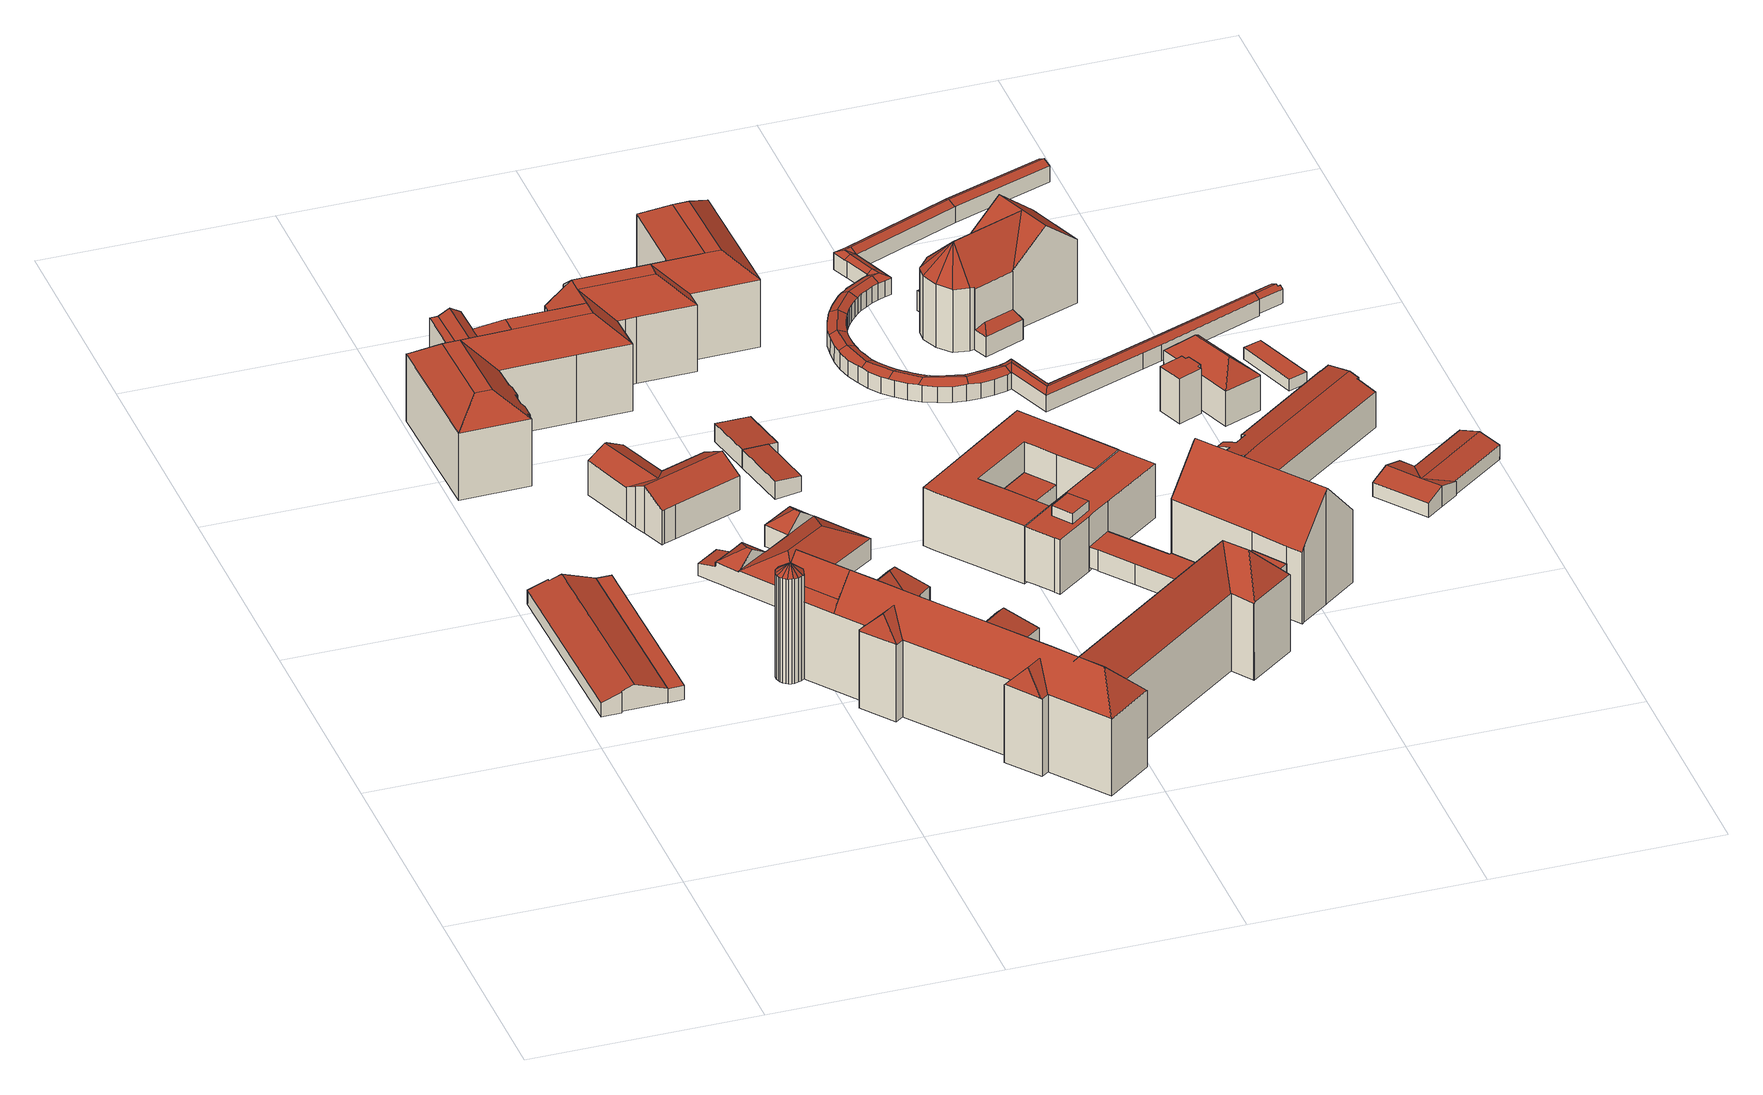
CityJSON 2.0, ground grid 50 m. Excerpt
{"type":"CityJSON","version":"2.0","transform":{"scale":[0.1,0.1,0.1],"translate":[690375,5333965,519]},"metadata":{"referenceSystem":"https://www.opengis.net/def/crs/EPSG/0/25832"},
"CityObjects":{
"building1":{"type":"Building","attributes":{"Gemeindeschluessel":"09162000","HoeheDach":"526.994","HoeheGrund":"521.190","Methode":"2000","NiedrigsteTraufeDesGebaeudes":"524.496","Geometrietyp2DReferenz":"3000","function":"31001_3051","roofType":"3100","measuredHeight":5.8,"storeysAboveGround":1},"geometry":[{"type":"MultiSurface","lod":"2","boundaries":[[[0,1,2,3,4,5,6,7]],[[8,9,3,2,10]],[[10,2,1,11]],[[12,6,5,13]],[[14,7,6,12]],[[15,16,9,8]],[[13,5,4,16,15]],[[11,1,0,17]],[[17,0,7,14]],[[13,15,8,10,11,17,14,12]],[[3,9,16,4]]],"semantics":{"surfaces":[{"type":"RoofSurface"},{"type":"WallSurface"},{"type":"GroundSurface"}],"values":[0,1,1,1,1,1,1,1,1,2,0]}}]},
"building2":{"type":"Building","attributes":{"Gemeindeschluessel":"09162000","HoeheDach":"524.350","HoeheGrund":"521.110","Methode":"2000","NiedrigsteTraufeDesGebaeudes":"524.350","Geometrietyp2DReferenz":"3000","function":"51009_1610","roofType":"1000","measuredHeight":3.24},"geometry":[{"type":"MultiSurface","lod":"2","boundaries":[[[18,19,20,21]],[[22,18,21,23]],[[22,24,19,18]],[[21,20,25,23]],[[23,25,24,22]],[[25,20,19,24]]],"semantics":{"surfaces":[{"type":"WallSurface"},{"type":"GroundSurface"},{"type":"RoofSurface"}],"values":[0,1,0,0,0,2]}}]},
"building3":{"type":"Building","attributes":{"Gemeindeschluessel":"09162000","HoeheDach":"531.230","HoeheGrund":"520.092","Methode":"2000","NiedrigsteTraufeDesGebaeudes":"528.126","Geometrietyp2DReferenz":"3000","function":"31001_3051","roofType":"3100","measuredHeight":11.14,"storeysAboveGround":2},"geometry":[{"type":"MultiSurface","lod":"2","boundaries":[[[26,27,28,29]],[[30,31,32,33]],[[34,35,33,32]],[[36,34,32,31,37]],[[38,39,40,41]],[[42,43,44,45]],[[43,42,46,47]],[[34,36,48,28,27,49,40,39]],[[36,37,50,48]],[[34,39,38,35]],[[45,44,51,52]],[[50,53,29,28,48]],[[54,49,27,26]],[[42,45,52,54,26,29,53,30,33,35,38,41,46]],[[49,54,52,51]],[[49,51,44,43,47,40]],[[30,53,50,37,31]],[[46,41,40,47]]],"semantics":{"surfaces":[{"type":"WallSurface"},{"type":"RoofSurface"},{"type":"GroundSurface"}],"values":[0,0,0,1,0,0,0,1,1,0,0,0,0,2,0,1,0,0]}}]},
"building4":{"type":"Building","attributes":{"Gemeindeschluessel":"09162000","HoeheDach":"528.820","HoeheGrund":"519.940","Methode":"2000","NiedrigsteTraufeDesGebaeudes":"522.707","Geometrietyp2DReferenz":"3000","function":"31001_3051","roofType":"3200","measuredHeight":8.88,"storeysAboveGround":1},"geometry":[{"type":"MultiSurface","lod":"2","boundaries":[[[55,56,57,58,59,60]],[[61,62,63,64,65,66]],[[67,68,69]],[[64,63,70,71,72,73]],[[74,75,76,77]],[[77,76,78,79]],[[69,68,80,81,82,71,70]],[[83,84,85,86]],[[75,87,88]],[[56,65,64,73,89,57]],[[90,91,92,93,94,95]],[[55,66,65,56]],[[96,67,69,70,63,62]],[[88,87,84,83,97,93,92]],[[86,98,99,100,101,102,103,104,89,73,72,71,82,81,105,106,107,95,94,93,97,83]],[[108,109,96,62,61]],[[84,87,110]],[[84,110,111,85]],[[108,112,109]],[[81,80,113,105]],[[114,111,110,87,75,74,77,113,80,68,67,115,109,112]],[[101,100,99,98,86,85,114,112,108,61,66,55,60,102]],[[60,59,58,57,89,104,103,102]],[[76,75,88,92,91,78]],[[107,106,105,113,77,79,90,95]],[[79,78,91,90]],[[85,111,114]],[[115,67,96,109]]],"semantics":{"surfaces":[{"type":"RoofSurface"},{"type":"WallSurface"},{"type":"GroundSurface"}],"values":[0,0,1,1,1,0,1,1,1,1,1,1,0,1,2,0,0,0,1,1,0,1,1,0,1,0,0,1]}}]},
"building5":{"type":"Building","attributes":{"Gemeindeschluessel":"09162000","HoeheDach":"533.580","HoeheGrund":"521.120","Methode":"2000","NiedrigsteTraufeDesGebaeudes":"533.580","Geometrietyp2DReferenz":"3000","function":"31001_3051","roofType":"1000","measuredHeight":12.46,"storeysAboveGround":3},"geometry":[{"type":"MultiSurface","lod":"2","boundaries":[[[116,117,118,119]],[[120,116,119,121]],[[122,118,117,123]],[[121,122,123,120]],[[120,123,117,116]],[[119,118,122,121]]],"semantics":{"surfaces":[{"type":"WallSurface"},{"type":"GroundSurface"},{"type":"RoofSurface"}],"values":[0,1,2,0,0,0]}}]},
"building6":{"type":"Building","attributes":{"Gemeindeschluessel":"09162000","HoeheDach":"526.540","HoeheGrund":"521.080","Methode":"1000","NiedrigsteTraufeDesGebaeudes":"525.559","Geometrietyp2DReferenz":"3000","function":"31001_3051","roofType":"2100","measuredHeight":5.46,"storeysAboveGround":1},"geometry":[{"type":"MultiSurface","lod":"2","boundaries":[[[116,124,125,119]],[[116,126,127,124]],[[125,128,129,119]],[[129,128,127,126]],[[124,127,128,125]],[[119,129,126,116]]],"semantics":{"surfaces":[{"type":"GroundSurface"},{"type":"WallSurface"},{"type":"RoofSurface"}],"values":[0,1,1,2,1,1]}}]},
"building7":{"type":"Building","attributes":{"Gemeindeschluessel":"09162000","HoeheDach":"539.900","HoeheGrund":"519.404","Methode":"2000","NiedrigsteTraufeDesGebaeudes":"523.770","Geometrietyp2DReferenz":"3000","function":"31001_3051","roofType":"3100","measuredHeight":20.5,"storeysAboveGround":4},"geometry":[{"type":"MultiSurface","lod":"2","boundaries":[[[130,131,132,133,134]],[[135,136,137,138,139]],[[140,141,142,143,144,145,146,147,148,149,150,151,152,153,154,155,156,157,158,159,160,161,162,163,164,131,130,165,166,167,168,169,170,171,172,173,174,175,176,177,178,179,180,181,182,183,184,185,186,187,188,189,190,191,192,193,194,195,196,197,198,199,200,201,202,203,204,205,206,207]],[[181,208,209,182]],[[210,136,135,211,212,133,132,213,214,215]],[[186,185,216,217,218]],[[142,219,220,143]],[[198,221,222,199]],[[199,222,223,200]],[[156,224,225,157]],[[226,227,180,179]],[[228,220,219,229,230,231,232]],[[141,229,219,142]],[[233,234,235,236]],[[174,237,238,175]],[[167,166,139,138,239]],[[162,161,240,241,242]],[[203,243,244,204]],[[245,246,160,159]],[[154,247,248,155]],[[232,231,249,234]],[[210,250,251,252,253,254,136]],[[255,209,208,227,226,256,257,258,238,237,259,260,261,262,263,264,239,138,137,265,217,216,266]],[[193,267,268,194]],[[148,269,270,149]],[[217,265,232,234,271,272,218]],[[211,135,139,273,274]],[[160,246,240,161]],[[275,276,277,278,279,249]],[[270,280,150,149]],[[176,258,257,177]],[[189,281,282,190]],[[259,237,174,173]],[[157,225,283,158]],[[257,256,178,177]],[[145,253,252,146]],[[278,277,284,285,286]],[[175,238,258,176]],[[234,249,279,287,223,222,221,288,289,235]],[[261,260,172,171]],[[201,200,223,287,290]],[[165,273,139,166]],[[291,247,154,153]],[[192,292,267,193]],[[184,266,216,185]],[[164,213,132,131]],[[293,271,234,233]],[[194,268,294,195]],[[162,242,295,163]],[[279,278,286,296]],[[196,195,294,236,235,289]],[[287,279,296,297,298,290]],[[182,209,255,183]],[[148,147,251,250,269]],[[152,299,291,153]],[[151,300,299,152]],[[136,254,265,137]],[[231,230,301,275,249]],[[233,236,294,268,267,292,302,282,281,303,293]],[[145,144,228,253]],[[172,260,259,173]],[[204,244,285,205]],[[150,280,300,151]],[[180,227,208,181]],[[296,286,285,244,243,297]],[[203,202,298,297,243]],[[245,283,225,224,248,247,291,299,300,280,270,269,250,210,304,241,240,246]],[[158,283,245,159]],[[197,288,221,198]],[[190,282,302,191]],[[168,264,263,169]],[[164,163,295,214,213]],[[146,252,251,147]],[[169,263,262,170]],[[141,140,301,230,229]],[[188,187,272,271,293,303]],[[191,302,292,192]],[[140,207,276,275,301]],[[255,266,184,183]],[[239,264,168,167]],[[170,262,261,171]],[[305,304,210,215]],[[265,254,253,228,232]],[[178,256,226,179]],[[242,305,215,214,295]],[[207,206,284,277,276]],[[165,130,134,306,274,273]],[[241,304,305,242]],[[206,205,285,284]],[[143,220,228,144]],[[188,303,281,189]],[[201,290,298,202]],[[248,224,156,155]],[[186,218,272,187]],[[211,274,306,212]],[[196,289,288,197]],[[133,212,306,134]]],"semantics":{"surfaces":[{"type":"WallSurface"},{"type":"RoofSurface"},{"type":"GroundSurface"}],"values":[0,1,2,0,1,0,0,0,0,0,0,1,0,0,0,0,0,0,0,0,1,1,1,0,0,1,1,0,1,0,0,0,0,0,0,0,1,0,1,0,0,0,0,0,0,0,0,0,0,1,0,1,0,0,0,0,1,1,1,0,0,0,0,0,1,0,1,0,0,0,0,0,0,0,0,0,0,0,0,0,0,1,1,0,1,0,0,1,0,0,0,0,0,0,1,0,1]}}]},
"building8":{"type":"Building","attributes":{"Gemeindeschluessel":"09162000","HoeheDach":"547.190","HoeheGrund":"520.145","Methode":"2000","NiedrigsteTraufeDesGebaeudes":"525.491","Geometrietyp2DReferenz":"3000","function":"31001_3051","roofType":"3200","measuredHeight":27.05,"storeysAboveGround":4},"geometry":[{"type":"MultiSurface","lod":"2","boundaries":[[[307,308,309,310,311]],[[312,313,314,315]],[[316,317,318,319]],[[320,321,322,323,324,325,319]],[[326,327,328,307]],[[329,330,331,332]],[[333,334,335,336,337]],[[338,335,339,340]],[[341,342,343]],[[344,345,346,347]],[[348,349,350,351]],[[352,353,354,318,317,355]],[[356,357,358,359]],[[360,361,326,307]],[[362,363,364,307,365]],[[366,367,368,369,370]],[[331,328,327,332]],[[371,372,328,331]],[[373,341,345,344]],[[353,352,374,375]],[[376,377,375,374]],[[358,378,325,324,379,359]],[[380,321,381,382]],[[383,307,311,384]],[[385,339,335,334]],[[386,387,372,371,388]],[[389,390,391,392]],[[393,394,395,396,397,398,399,400,401,316,319,378,402,403,404,405,329]],[[406,407,309,308,408]],[[379,324,409,340,339,385,410,411]],[[412,397,396,413]],[[382,381,315,314]],[[388,414,386]],[[415,416,311,310]],[[417,418,419,420,421,422]],[[403,402,333,337,423,424,425]],[[426,427,365,307,428]],[[425,429,430,431,404,403]],[[389,432,361,360,390]],[[430,346,345,341,343,433]],[[433,343,342,434,435]],[[353,375,377,436,437,320,354]],[[376,313,312,438,436,377]],[[439,440,351,350]],[[357,333,402,378,358]],[[441,442,316,401]],[[307,443,444,408,308]],[[371,331,330,405,445,446]],[[447,448,370,369]],[[368,449,450,447,369]],[[451,409,324,323]],[[452,347,346,430,429]],[[451,323,322,453]],[[454,363,362,455]],[[456,427,426,457]],[[319,325,378]],[[430,433,431]],[[419,418,458,400,399]],[[442,459,317,316]],[[456,455,362,365,427]],[[448,394,393,366,370]],[[388,371,446,414]],[[376,374,352,355,460,461,458,418,417,412,413,449,368,367,462,432,389,392,454,455,456,457,463,464,465,416,415,407,406,466,439,350,349,467,373,344,347,452,468,469,470,338,340,409,451,453,380,382,314,313]],[[411,410,357,356]],[[441,461,460,459,442]],[[466,444,443,387,386,414,446,445,440,439]],[[467,349,348,471,435,434]],[[391,390,360,307,364]],[[348,351,440,445,405,404,431,471]],[[373,467,434,342,341]],[[420,472,421]],[[312,315,381,321,320,437,438]],[[329,405,330]],[[406,408,444,466]],[[354,320,319,318]],[[356,359,379,411]],[[380,453,322,321]],[[432,462,327,326,361]],[[449,413,396,395,450]],[[465,384,311,416]],[[397,412,417,422]],[[425,424,423,468,452,429]],[[419,399,398,472,420]],[[355,317,459,460]],[[473,474,428,307,383]],[[422,421,472,398,397]],[[454,392,391,364,363]],[[333,357,410,385,334]],[[328,372,307]],[[461,441,401,400,458]],[[367,366,393,329,332,327,462]],[[336,469,468,423,337]],[[465,464,473,383,384]],[[415,310,309,407]],[[433,435,471,431]],[[463,457,426,428,474]],[[448,447,450,395,394]],[[307,372,387,443]],[[335,338,470,469,336]],[[438,437,436]],[[463,474,473,464]]],"semantics":{"surfaces":[{"type":"RoofSurface"},{"type":"WallSurface"},{"type":"GroundSurface"}],"values":[0,1,0,0,0,0,0,1,0,1,1,1,1,0,0,1,1,1,1,1,1,1,1,0,0,1,1,0,1,1,1,1,0,1,1,0,0,0,1,0,0,0,1,1,0,0,0,0,0,1,1,1,1,1,1,0,0,1,0,1,0,1,2,1,1,1,1,0,0,1,0,0,1,1,0,0,1,1,1,1,1,1,0,1,0,0,1,0,0,1,1,1,1,1,0,1,0,0,1,0,1]}}]},
"building9":{"type":"Building","attributes":{"Gemeindeschluessel":"09162000","HoeheDach":"524.616","HoeheGrund":"520.330","Methode":"1000","NiedrigsteTraufeDesGebaeudes":"523.957","Geometrietyp2DReferenz":"3000","function":"51009_1610","roofType":"1000","measuredHeight":4.29},"geometry":[{"type":"MultiSurface","lod":"2","boundaries":[[[475,476,477,478]],[[479,480,481,482]],[[477,476,481,480]],[[482,481,476,475]],[[479,482,475,478]],[[478,477,480,479]]],"semantics":{"surfaces":[{"type":"WallSurface"},{"type":"RoofSurface"},{"type":"GroundSurface"}],"values":[0,0,1,0,2,0]}}]},
"building10":{"type":"Building","attributes":{"Gemeindeschluessel":"09162000","HoeheDach":"524.637","HoeheGrund":"520.340","Methode":"1000","NiedrigsteTraufeDesGebaeudes":"523.630","Geometrietyp2DReferenz":"3000","function":"31001_2463","roofType":"1000","measuredHeight":4.3},"geometry":[{"type":"MultiSurface","lod":"2","boundaries":[[[479,480,483,484]],[[482,485,480,479]],[[486,487,488,489]],[[484,486,489,482,479]],[[480,485,488,487,483]],[[484,483,487,486]],[[489,488,485,482]]],"semantics":{"surfaces":[{"type":"WallSurface"},{"type":"GroundSurface"},{"type":"RoofSurface"}],"values":[0,0,0,1,2,0,0]}}]},
"building11":{"type":"Building","attributes":{"name":"Universitätsklinikum Innenstadt","Gemeindeschluessel":"09162000","HoeheDach":"533.970","HoeheGrund":"521.030","Methode":"2000","NiedrigsteTraufeDesGebaeudes":"533.970","Geometrietyp2DReferenz":"3000","function":"31001_3051","roofType":"1000","measuredHeight":12.94},"geometry":[{"type":"MultiSurface","lod":"2","boundaries":[[[490,491,492,493]],[[494,495,491,490]],[[496,492,491,495]],[[493,492,496,497]],[[497,496,495,494]],[[494,490,493,497]]],"semantics":{"surfaces":[{"type":"WallSurface"},{"type":"RoofSurface"},{"type":"GroundSurface"}],"values":[0,0,1,0,0,2]}}]},
"building12":{"type":"Building","attributes":{"Gemeindeschluessel":"09162000","HoeheDach":"525.807","HoeheGrund":"519.740","Methode":"1000","NiedrigsteTraufeDesGebaeudes":"525.807","Geometrietyp2DReferenz":"3000","function":"31001_3051","roofType":"1000","measuredHeight":6.07,"storeysAboveGround":2},"geometry":[{"type":"MultiSurface","lod":"2","boundaries":[[[498,499,500,501]],[[502,503,500,499]],[[504,502,499,498]],[[501,500,503,505]],[[498,501,505,504]],[[505,503,502,504]]],"semantics":{"surfaces":[{"type":"WallSurface"},{"type":"RoofSurface"},{"type":"GroundSurface"}],"values":[0,1,0,0,2,0]}}]},
"building13":{"type":"Building","attributes":{"Gemeindeschluessel":"09162000","HoeheDach":"532.960","HoeheGrund":"519.280","Methode":"2000","NiedrigsteTraufeDesGebaeudes":"532.956","Geometrietyp2DReferenz":"3000","function":"31001_3051","roofType":"1000","measuredHeight":13.68,"storeysAboveGround":3},"geometry":[{"type":"MultiSurface","lod":"2","boundaries":[[[506,507,508,509]],[[510,511,512,513]],[[514,515,511,510]],[[516,517,518,519,520,521]],[[522,523,509,508,524,525,526,527]],[[525,524,508,507,528,529,521,520,519,530,531,512,511,515,532,533,534,535,526]],[[536,537,531,530,519,518]],[[538,528,507,506]],[[526,535,534,533,539,540,541,527]],[[513,537,536,518,517,516,542,538,506,509,523,522,527,541,540,539,543,514,510]],[[513,512,531,537]],[[532,515,514,543,539,533]],[[529,528,538,542,516,521]]],"semantics":{"surfaces":[{"type":"WallSurface"},{"type":"RoofSurface"},{"type":"GroundSurface"}],"values":[0,0,0,0,0,1,0,0,0,2,0,0,0]}}]},
"building14":{"type":"Building","attributes":{"Gemeindeschluessel":"09162000","HoeheDach":"535.234","HoeheGrund":"520.070","Methode":"2000","NiedrigsteTraufeDesGebaeudes":"532.910","Geometrietyp2DReferenz":"3000","function":"31001_3051","roofType":"1000","measuredHeight":15.16,"storeysAboveGround":3},"geometry":[{"type":"MultiSurface","lod":"2","boundaries":[[[544,545,546,547,548,549]],[[550,551,548,547,546,552,553,554,555,556,557,558,559,560,561],[562,563,564,565]],[[566,556,555,567]],[[568,569,570,554,553,552]],[[570,569,568,545,544,549,571,572,573,574,575,576,577,566,567]],[[572,571,551,550,561,573]],[[565,578,579,562]],[[580,581,579,578]],[[559,558,557,577,576,575]],[[561,560,559,575,574,573]],[[567,555,554,570]],[[563,581,580,564]],[[568,552,546,545]],[[564,580,578,565]],[[577,557,556,566]],[[562,579,581,563]],[[549,548,551,571]]],"semantics":{"surfaces":[{"type":"WallSurface"},{"type":"RoofSurface"},{"type":"GroundSurface"}],"values":[0,1,0,0,2,0,0,1,0,0,0,0,0,0,0,0,0]}}]},
"building15":{"type":"Building","attributes":{"Gemeindeschluessel":"09162000","HoeheDach":"525.939","HoeheGrund":"520.990","Methode":"1000","NiedrigsteTraufeDesGebaeudes":"525.939","Geometrietyp2DReferenz":"3000","function":"31001_3051","roofType":"1000","measuredHeight":4.95,"storeysAboveGround":1},"geometry":[{"type":"MultiSurface","lod":"2","boundaries":[[[582,583,584,585]],[[586,587,588,589]],[[590,591,587,586]],[[592,593,583,582]],[[594,595,596,597]],[[598,588,587,591,596,595,584,583,593]],[[585,584,595,594]],[[599,598,593,592]],[[597,596,591,590]],[[589,588,598,599]],[[592,582,585,594,597,590,586,589,599]]],"semantics":{"surfaces":[{"type":"WallSurface"},{"type":"RoofSurface"},{"type":"GroundSurface"}],"values":[0,0,0,0,0,1,0,0,0,0,2]}}]},
"building16":{"type":"Building","attributes":{"Gemeindeschluessel":"09162000","HoeheDach":"534.018","HoeheGrund":"520.930","Methode":"1000","NiedrigsteTraufeDesGebaeudes":"534.018","Geometrietyp2DReferenz":"3000","function":"31001_3051","roofType":"1000","measuredHeight":13.09,"storeysAboveGround":2},"geometry":[{"type":"MultiSurface","lod":"2","boundaries":[[[600,601,602,603]],[[604,605,606,607,608,609]],[[608,610,611,612,613,609]],[[607,606,602,601,611,610,608]],[[605,604,609,613,612,600,603]],[[612,611,601,600]],[[603,602,606,605]]],"semantics":{"surfaces":[{"type":"WallSurface"},{"type":"RoofSurface"},{"type":"GroundSurface"}],"values":[0,0,0,1,2,0,0]}}]},
"building17":{"type":"Building","attributes":{"Gemeindeschluessel":"09162000","HoeheDach":"548.340","HoeheGrund":"521.160","Methode":"2000","NiedrigsteTraufeDesGebaeudes":"538.059","Geometrietyp2DReferenz":"3000","function":"31001_3051","roofType":"3100","measuredHeight":27.18,"storeysAboveGround":4},"geometry":[{"type":"MultiSurface","lod":"2","boundaries":[[[614,615,616,617,618,619]],[[620,621,622,619,618,617,623,624,625,626,627]],[[624,628,629,625]],[[626,625,629,630,631,632]],[[633,627,626,632]],[[634,635,616,615,614,636,637,638,633,632,631,630,639]],[[614,619,622,636]],[[637,636,622,621,620,638]],[[638,620,627,633]],[[630,629,628,639]],[[635,634,639,628,624,623]],[[635,623,617,616]]],"semantics":{"surfaces":[{"type":"WallSurface"},{"type":"RoofSurface"},{"type":"GroundSurface"}],"values":[0,1,1,0,0,2,0,0,0,0,0,0]}}]},
"building18":{"type":"Building","attributes":{"name":"St. Maximilian","Gemeindeschluessel":"09162000","HoeheDach":"542.330","HoeheGrund":"520.626","Methode":"2000","NiedrigsteTraufeDesGebaeudes":"525.264","Geometrietyp2DReferenz":"3000","function":"31001_3041","roofType":"3100","measuredHeight":21.7},"geometry":[{"type":"MultiSurface","lod":"2","boundaries":[[[640,641,642,643,644]],[[645,646,647,648,649,650]],[[651,652,653]],[[654,655,656,657]],[[658,659,660,661]],[[662,663,652,651]],[[664,665,666,667,663,662]],[[668,660,669]],[[660,670,671,669]],[[672,669,671,673]],[[674,661,660,668]],[[675,676,677,678]],[[640,679,680,656,655,681,641]],[[682,680,679,683]],[[684,645,650,678,677]],[[685,686,658,661,674]],[[687,684,677,676,688,689]],[[690,673,671,670,691]],[[648,688,676,675,649]],[[686,692,659,658]],[[693,659,692,694]],[[642,641,681,695,687,689]],[[693,696,667,666,644,643,660,659]],[[664,697,694,692,686,685,672,673,690,646,645,684,687,695,654,657,682,683,665]],[[664,662,651,697]],[[698,647,646,690,691]],[[695,681,655,654]],[[683,679,640,644,666,665]],[[643,642,689,688,648,647,698,660]],[[649,675,678,650]],[[672,685,674,668,669]],[[657,656,680,682]],[[660,698,691,670]],[[667,696,653,652,663]],[[694,697,651,653,696,693]]],"semantics":{"surfaces":[{"type":"RoofSurface"},{"type":"WallSurface"},{"type":"GroundSurface"}],"values":[0,1,0,1,0,0,1,0,0,1,0,0,0,1,1,1,1,1,1,1,1,1,0,2,1,1,1,1,0,0,1,1,0,1,1]}}]},
"building19":{"type":"Building","attributes":{"Gemeindeschluessel":"09162000","HoeheDach":"524.893","HoeheGrund":"520.219","Methode":"2000","NiedrigsteTraufeDesGebaeudes":"523.904","Geometrietyp2DReferenz":"3000","function":"31001_3051","roofType":"3100","measuredHeight":4.67},"geometry":[{"type":"MultiSurface","lod":"2","boundaries":[[[699,700,701,702]],[[703,704,705,706]],[[707,708,709,710,711,712]],[[713,714,715,716,717]],[[718,719,720,721]],[[722,723,724,725,726,727,728,729]],[[730,731,732,733]],[[734,735,736,737]],[[738,739,740,741,742,743,744,745]],[[746,747,748,749,750]],[[751,752,753,718]],[[754,755,724,723,756]],[[757,758,759,752,760,761]],[[750,762,763,764,765,766,746]],[[767,725,724,755]],[[768,742,741,769]],[[770,771,772,773]],[[774,775,776,777,778]],[[715,714,758,757]],[[779,780,781,782,783]],[[784,763,762,785]],[[786,787,788,789]],[[790,791,792,793,729,708,707]],[[794,795,796,797]],[[798,792,791,799]],[[743,800,801,802,717,716,803,744]],[[804,805,806,807]],[[808,809,711,710,810]],[[811,812,739,738,813]],[[814,815,816,817]],[[784,818,819,764,763]],[[820,748,747,821,822,823]],[[824,825,826,827,828]],[[829,830,831,832,833]],[[789,788,834,835]],[[836,712,711,809]],[[837,838,839,840]],[[841,842,843,844]],[[753,845,846,719]],[[847,848,849,806,805,850]],[[851,852,853,854]],[[814,855,856,857,815]],[[840,839,831,830]],[[858,859,860,861,862]],[[789,835,833,832,744,803,863,786]],[[713,717,802,864]],[[827,826,865,783,782,709,708]],[[866,867,721,720,868,869,870]],[[871,872,772,771,873,756,723,722]],[[811,813,735,734]],[[874,849,875,876]],[[803,877,878,863]],[[879,880,881,847,850]],[[779,783,865,882]],[[874,876,732,731,777,776,883,884,885,886,887,841,844,798,799,888,836,809,808,889,890,837,840,830,829,834,788,787,859,858,866,870,855,814,817,759,758,714,713,864,891,892,893,768,769,894,812,811,734,737,780,779,882,825,824,703,706,699,702,895,896,767,755,754,897,770,773,898,899,900,851,854,901,902,903,818,784,785,749,748,820,794,797,880,879,804,807]],[[895,702,701,728,727]],[[896,726,725,767]],[[745,744,832,831,839,838,904]],[[737,736,781,780]],[[870,869,856,855]],[[829,833,835,834]],[[746,766,848,905,821,747]],[[766,875,849,848]],[[799,791,790,888]],[[845,816,815,857,846]],[[866,858,862,906,867]],[[715,757,761,877,803,716]],[[893,743,742,768]],[[894,740,739,812]],[[729,728,701,700,705,704,828,827,708]],[[902,907,908,903]],[[864,802,801,891]],[[765,764,819,908,907,909,853,910]],[[891,801,800,892]],[[911,912,913,871,722,914]],[[877,915,861,860,878]],[[915,760,752,751]],[[854,853,909,901]],[[916,890,889,917]],[[917,810,710,709,745,904,916]],[[706,705,700,699]],[[905,822,821]],[[918,885,884,919]],[[906,751,718,721,867]],[[837,890,916,904,838]],[[897,873,771,770]],[[730,733,920,765,910,774,778]],[[750,749,785,762]],[[753,719,718]],[[782,781,736,735,813,738,745,709]],[[798,844,843,793,792]],[[883,921,919,884]],[[921,775,774,910,871,913,918,919]],[[899,922,923,900]],[[849,874,807,806]],[[719,846,868,720]],[[900,923,852,851]],[[898,773,772,872,924]],[[841,887,911,914,842]],[[846,857,856,869,868]],[[754,756,873,897]],[[847,881,796,795,823,822,905,848]],[[882,865,826,825]],[[820,823,795,794]],[[836,888,790,707,712]],[[879,850,805,804]],[[921,883,776,775]],[[759,817,816,845,753,752]],[[892,800,743,893]],[[898,924,922,899]],[[895,727,726,896]],[[731,730,778,777]],[[797,796,881,880]],[[862,861,915,751,906]],[[903,908,819,818]],[[859,787,786,863,878,860]],[[843,842,914,722,729,793]],[[901,909,907,902]],[[886,885,918,913,912]],[[910,853,852,923,922,924,872,871]],[[886,912,911,887]],[[824,828,704,703]],[[769,741,740,894]],[[877,761,760,915]],[[920,875,766,765]],[[917,889,808,810]],[[732,876,875,920,733]]],"semantics":{"surfaces":[{"type":"WallSurface"},{"type":"RoofSurface"},{"type":"GroundSurface"}],"values":[0,0,1,0,1,1,0,0,1,0,1,0,0,1,0,0,0,0,0,0,0,0,1,0,0,1,0,0,0,0,0,0,0,0,0,0,0,0,1,1,0,0,0,0,1,0,1,0,1,0,0,1,0,0,2,0,0,1,0,0,0,1,1,0,1,0,1,0,0,1,0,0,1,0,1,1,1,0,0,1,0,1,0,1,0,0,1,0,1,1,0,0,1,0,0,1,0,0,0,1,0,1,0,0,0,0,0,0,0,0,0,0,0,1,0,0,1,0,0,1,0,0,0,1,1,0,0]}}]},
"building20":{"type":"Building","attributes":{"Gemeindeschluessel":"09162000","HoeheDach":"531.110","HoeheGrund":"520.459","Methode":"2000","NiedrigsteTraufeDesGebaeudes":"531.110","Geometrietyp2DReferenz":"3000","function":"31001_3051","roofType":"1000","measuredHeight":10.65,"storeysAboveGround":3},"geometry":[{"type":"MultiSurface","lod":"2","boundaries":[[[925,926,927,928,929,930,931,932,933]],[[934,925,933,935]],[[936,930,929,937]],[[935,938,939,936,937,940,941,942,934]],[[937,929,928,940]],[[938,932,931,939]],[[935,933,932,938]],[[941,927,926,942]],[[942,926,925,934]],[[940,928,927,941]],[[939,931,930,936]]],"semantics":{"surfaces":[{"type":"RoofSurface"},{"type":"WallSurface"},{"type":"GroundSurface"}],"values":[0,1,1,2,1,1,1,1,1,1,1]}}]},
"building21":{"type":"Building","attributes":{"Gemeindeschluessel":"09162000","HoeheDach":"532.793","HoeheGrund":"520.459","Methode":"1000","NiedrigsteTraufeDesGebaeudes":"528.629","Geometrietyp2DReferenz":"3000","function":"31001_3051","roofType":"3200","measuredHeight":12.33},"geometry":[{"type":"MultiSurface","lod":"2","boundaries":[[[943,944,945,946,947]],[[940,948,949,950]],[[945,944,949,948]],[[943,947,951,952,953]],[[954,937,955,956]],[[955,950,949,953,952,956]],[[940,950,955,937]],[[940,937,954,946,945,948]],[[947,946,954,956,951]],[[944,943,953,949]],[[952,951,956]]],"semantics":{"surfaces":[{"type":"WallSurface"},{"type":"RoofSurface"},{"type":"GroundSurface"}],"values":[0,0,0,1,0,1,0,2,0,1,1]}}]},
"building22":{"type":"Building","attributes":{"Gemeindeschluessel":"09162000","HoeheDach":"531.224","HoeheGrund":"520.620","Methode":"1000","NiedrigsteTraufeDesGebaeudes":"528.302","Geometrietyp2DReferenz":"3000","function":"31001_3051","roofType":"2100","measuredHeight":10.6},"geometry":[{"type":"MultiSurface","lod":"2","boundaries":[[[957,958,959,960,961,962]],[[963,964,965,966,967,968]],[[957,962,969,970]],[[971,972,973,974,975,976]],[[976,975,977,978]],[[970,969,979,980]],[[981,982,983,984]],[[985,986,973,972]],[[987,988,960,959]],[[989,990,991,992]],[[980,979,986,985]],[[993,994,990,989]],[[995,996,997,998]],[[958,957,970,980,985,972,971,976,978,999,1000,967,966,965,981,984,995,998,993,989,992,987,959]],[[999,978,977,1001,1002,1000]],[[992,991,988,987]],[[998,997,994,993]],[[984,983,996,995]],[[974,1003,990,994,997,996,983,982,964,963,968,1002,1001,977,975]],[[979,969,962,961,960,988,991,990,1003,974,973,986]],[[964,982,981,965]],[[1000,1002,968,967]]],"semantics":{"surfaces":[{"type":"WallSurface"},{"type":"GroundSurface"},{"type":"RoofSurface"}],"values":[0,0,0,0,0,0,0,0,0,0,0,0,0,1,0,0,0,0,2,2,0,0]}}]},
"building23":{"type":"Building","attributes":{"Gemeindeschluessel":"09162000","HoeheDach":"523.194","HoeheGrund":"520.509","Methode":"2000","NiedrigsteTraufeDesGebaeudes":"523.194","Geometrietyp2DReferenz":"3000","function":"51009_1610","roofType":"1000","measuredHeight":2.69},"geometry":[{"type":"MultiSurface","lod":"2","boundaries":[[[1004,1005,1006,1007]],[[1007,1006,1008,1009]],[[1010,1011,1005,1004]],[[1009,1010,1004,1007]],[[1006,1005,1011,1008]],[[1009,1008,1011,1010]]],"semantics":{"surfaces":[{"type":"WallSurface"},{"type":"GroundSurface"},{"type":"RoofSurface"}],"values":[0,0,0,1,2,0]}}]},
"building24":{"type":"Building","attributes":{"Gemeindeschluessel":"09162000","HoeheDach":"525.990","HoeheGrund":"521.185","Methode":"2000","NiedrigsteTraufeDesGebaeudes":"524.475","Geometrietyp2DReferenz":"3000","function":"31001_3020","roofType":"3100","measuredHeight":4.8,"storeysAboveGround":1},"geometry":[{"type":"MultiSurface","lod":"2","boundaries":[[[1012,1013,1014,1015,1016,1017]],[[1018,1019,1020,1021]],[[1022,1023,1024,1025,1026]],[[1027,1028,1029,1013,1012]],[[1029,1025,1024,1018,1021,1030]],[[1029,1031,1032,1026,1025]],[[1030,1021,1020,1015,1014]],[[1033,1031,1028,1034]],[[1032,1035,1022,1026]],[[1030,1014,1013,1029]],[[1028,1031,1029]],[[1019,1018,1024,1023]],[[1035,1032,1031,1033]],[[1034,1028,1027,1036]],[[1035,1033,1034,1036,1017,1016,1015,1020,1019,1023,1022]],[[1017,1036,1027,1012]]],"semantics":{"surfaces":[{"type":"WallSurface"},{"type":"RoofSurface"},{"type":"GroundSurface"}],"values":[0,0,0,1,1,1,0,0,0,1,1,0,0,0,2,0]}}]},
"building25":{"type":"Building","attributes":{"Gemeindeschluessel":"09162000","HoeheDach":"524.749","HoeheGrund":"520.710","Methode":"1000","NiedrigsteTraufeDesGebaeudes":"524.032","Geometrietyp2DReferenz":"3000","function":"31001_3051","roofType":"3100","measuredHeight":4.04},"geometry":[{"type":"MultiSurface","lod":"2","boundaries":[[[1037,1038,1039,1040,1041,1042,1043,1044,1045,1046]],[[1047,1048,1045,1044]],[[1049,1050,1051,1048,1047,1052,1053]],[[1053,1052,1054,1055,1056]],[[1040,1056,1055,1041]],[[1039,1038,1049,1053,1056,1040]],[[1045,1048,1051,1046]],[[1041,1055,1054,1042]],[[1047,1044,1043,1042,1054,1052]],[[1038,1037,1046,1051,1050,1049]]],"semantics":{"surfaces":[{"type":"GroundSurface"},{"type":"WallSurface"},{"type":"RoofSurface"}],"values":[0,1,2,2,1,1,1,1,1,1]}}]}
},
"vertices":[
[26,580,55],[69,580,70],[69,585,70],[96,585,80],[87,1003,80],[60,1003,70],[60,1007,70],[17,1006,55],[166,587,22],[166,587,55],[69,585,22],[69,580,22],[60,1007,22],[60,1003,22],[17,1006,22],[158,1005,22],[158,1005,55],[26,580,22],
[192,1005,21],[192,1005,54],[201,588,54],[201,588,21],[158,1005,21],[166,587,21],[158,1005,54],[166,587,54],
[311,1212,11],[311,1212,108],[302,1238,92],[302,1238,11],[305,1370,11],[305,1370,113],[344,1384,91],[344,1384,11],[386,1271,91],[386,1271,11],[359,1215,115],[301,1368,115],[487,1309,11],[487,1309,91],[506,1257,122],[506,1257,11],[372,1148,11],[372,1148,91],[347,1139,91],[347,1139,11],[525,1205,11],[525,1205,91],[301,1239,91],[321,1188,122],[260,1352,92],[341,1136,91],[341,1136,11],[260,1352,11],[321,1188,11],
[398,979,47],[449,1014,47],[425,1049,37],[424,1049,37],[410,1039,37],[374,1014,37],[399,979,57],[459,968,86],[470,1029,57],[449,1014,57],[449,1014,56],[398,979,56],[500,979,59],[503,981,59],[503,981,57],[471,1029,57],[471,1029,9],[470,1029,9],[449,1014,9],[598,1045,59],[633,1069,59],[598,1045,91],[564,1022,59],[589,1059,91],[532,1069,60],[504,981,59],[504,981,9],[503,981,9],[713,958,9],[713,958,59],[510,821,59],[510,821,9],[634,1069,59],[634,1069,58],[425,1049,9],[531,1070,59],[599,1117,59],[600,1118,58],[600,1118,9],[599,1117,9],[531,1070,9],[467,957,86],[634,1069,9],[432,932,9],[431,932,9],[399,979,9],[398,979,9],[374,1014,9],[410,1039,9],[424,1049,9],[564,1021,9],[564,1022,9],[532,1069,9],[431,932,57],[434,934,59],[617,975,98],[527,914,98],[431,932,59],[564,1021,59],[432,932,59],[467,957,59],
[678,550,21],[678,550,146],[774,422,146],[774,422,21],[650,529,21],[746,401,21],[746,401,146],[650,529,146],
[704,570,21],[801,442,21],[678,550,66],[704,570,75],[801,442,75],[774,422,66],
[94,1834,4],[97,1727,4],[97,1727,162],[96,1729,161],[94,1834,161],[162,1731,161],[211,1674,209],[210,1713,209],[162,1768,162],[161,1768,161],[606,1749,4],[607,1708,4],[480,1706,4],[458,1705,4],[440,1705,4],[442,1617,4],[326,1615,4],[163,1612,4],[164,1597,4],[165,1558,4],[167,1559,4],[171,1555,4],[172,1523,4],[168,1519,4],[165,1519,4],[166,1486,4],[169,1486,4],[173,1482,4],[173,1450,4],[170,1447,4],[167,1447,4],[168,1427,4],[16,1424,4],[9,1725,4],[18,1726,4],[159,1835,4],[161,1768,4],[175,1768,4],[175,1771,4],[179,1775,4],[194,1775,4],[198,1772,4],[198,1769,4],[229,1769,4],[229,1772,4],[232,1776,4],[248,1776,4],[252,1773,4],[252,1770,4],[283,1770,4],[283,1773,4],[286,1777,4],[302,1778,4],[306,1774,4],[306,1771,4],[323,1771,4],[322,1801,4],[335,1801,4],[335,1809,4],[337,1817,4],[341,1825,4],[345,1831,4],[351,1837,4],[357,1842,4],[364,1845,4],[372,1847,4],[380,1848,4],[380,1860,4],[389,1861,4],[425,1861,4],[601,1865,4],[597,2047,4],[597,2050,4],[686,2052,4],[697,2052,4],[747,2055,4],[747,2052,4],[753,1752,4],[286,1777,157],[302,1778,157],[103,1672,209],[139,1713,175],[115,1730,161],[18,1726,162],[10,1725,162],[65,1671,209],[323,1771,162],[323,1772,161],[322,1801,161],[480,1706,161],[458,1705,161],[389,1861,161],[425,1861,161],[601,1865,162],[169,1486,159],[173,1482,156],[283,1770,162],[283,1773,160],[440,1705,161],[607,1708,161],[607,1709,162],[543,1771,209],[379,1767,209],[379,1803,48],[379,1803,209],[377,1848,172],[377,1848,48],[229,1772,160],[232,1776,156],[175,1768,162],[168,1427,162],[167,1427,162],[16,1424,162],[686,2052,163],[697,2052,163],[170,1447,160],[167,1447,162],[165,1519,162],[166,1486,162],[543,1807,209],[163,1611,161],[163,1612,162],[326,1615,161],[442,1617,161],[381,1678,209],[306,1774,160],[252,1770,162],[252,1773,160],[248,1776,156],[229,1769,162],[198,1769,162],[198,1772,160],[194,1775,156],[179,1775,156],[175,1771,160],[381,1716,209],[306,1771,162],[357,1842,48],[364,1845,48],[164,1597,161],[165,1558,162],[335,1802,172],[335,1801,172],[159,1835,161],[136,1835,175],[607,1749,161],[753,1752,161],[753,1753,162],[693,1810,209],[658,1810,209],[167,1559,159],[337,1817,48],[341,1825,48],[173,1450,156],[747,2052,162],[747,2055,161],[688,1995,209],[600,1866,161],[380,1860,161],[380,1848,171],[597,2047,161],[168,1519,160],[351,1837,48],[335,1802,48],[372,1847,48],[9,1725,162],[653,1994,209],[598,2050,163],[597,2050,161],[172,1523,156],[171,1555,156],[606,1749,162],[345,1831,48],[335,1809,48],[107,1484,209],[69,1483,209],[112,1835,161],
[428,609,282],[405,631,257],[404,629,257],[402,625,257],[401,620,257],[1389,381,192],[1389,381,11],[1349,432,11],[1349,432,193],[903,87,264],[956,126,192],[957,127,192],[867,135,264],[1268,437,264],[1281,522,192],[1131,409,192],[1061,357,192],[937,264,192],[884,224,192],[450,594,257],[452,595,256],[458,616,256],[494,538,193],[508,549,216],[458,616,216],[452,595,193],[740,334,245],[792,374,245],[802,443,190],[774,422,190],[749,403,190],[802,443,11],[861,364,190],[861,364,11],[706,571,190],[646,650,190],[636,581,245],[704,570,11],[704,570,190],[678,550,190],[678,550,11],[592,610,191],[592,610,11],[514,714,11],[514,714,191],[1257,353,11],[1257,353,194],[1256,352,193],[956,126,11],[809,324,65],[809,324,190],[884,224,190],[884,224,65],[439,588,257],[445,591,257],[418,588,258],[424,587,258],[427,586,259],[416,589,258],[540,477,194],[540,477,11],[522,463,11],[522,463,193],[522,464,194],[441,639,216],[441,639,256],[706,571,11],[1288,308,11],[1288,308,192],[1289,307,11],[1289,307,192],[831,184,264],[937,264,65],[1281,522,11],[1299,498,192],[1299,498,11],[401,608,258],[400,613,257],[862,364,190],[416,641,200],[416,641,256],[441,639,215],[438,588,11],[438,588,257],[430,586,258],[430,586,11],[539,478,193],[595,464,238],[592,404,192],[593,405,193],[747,200,194],[805,188,241],[800,128,193],[801,128,194],[891,8,194],[726,324,264],[639,440,264],[571,531,264],[540,572,264],[407,633,11],[404,629,11],[407,633,257],[937,264,11],[862,363,190],[862,363,65],[747,200,11],[593,405,11],[431,652,215],[402,625,11],[401,620,11],[730,187,11],[784,116,11],[784,116,193],[782,117,195],[731,186,196],[730,187,194],[746,401,194],[746,402,193],[689,478,193],[408,595,258],[413,591,258],[407,596,258],[650,529,193],[653,531,190],[584,542,245],[445,591,11],[623,571,245],[646,651,190],[593,611,190],[1291,308,194],[1305,388,264],[1388,380,194],[464,677,11],[464,677,261],[892,7,192],[990,81,193],[415,641,256],[411,637,256],[463,676,264],[431,652,216],[575,393,193],[564,441,238],[575,392,11],[575,392,192],[1061,357,11],[650,529,11],[1131,409,11],[424,587,11],[418,588,11],[413,591,11],[408,595,11],[801,128,11],[991,82,192],[991,82,11],[892,7,11],[452,595,11],[404,600,11],[402,606,11],[400,613,11],[411,637,11],[646,651,11],[746,401,11],[774,422,11],[801,442,11],[592,610,190],[772,164,241],[402,606,257],[404,600,257],
[660,1226,13],[660,1226,50],[602,1215,56],[602,1215,13],[577,1343,13],[577,1343,56],[635,1354,50],[635,1354,13],
[556,1448,56],[556,1448,13],[635,1354,49],[635,1463,13],[635,1463,46],[656,1358,46],[656,1358,13],
[1118,425,20],[1118,425,150],[1131,409,150],[1131,409,20],[1049,373,20],[1049,373,150],[1061,357,150],[1061,357,20],
[942,975,7],[942,975,68],[1070,1071,68],[1070,1071,7],[989,914,68],[1116,1009,68],[989,914,7],[1116,1009,7],
[1044,840,3],[1044,840,140],[975,787,140],[975,787,3],[1238,985,3],[1238,985,140],[1172,935,140],[1172,935,3],[1153,1101,3],[1153,1101,140],[942,975,3],[943,976,3],[1070,1071,3],[1070,1071,140],[943,976,140],[942,975,140],[845,960,3],[874,922,3],[874,922,140],[845,960,140],[830,981,140],[830,981,3],[989,914,140],[943,974,140],[1086,1050,140],[1116,1009,140],[1137,1122,140],[1093,1181,140],[1026,1130,140],[899,1033,140],[1086,1050,3],[1116,1009,3],[989,914,3],[1093,1181,3],[1026,1130,3],[899,1033,3],[943,974,3],[1137,1122,3],
[1019,729,11],[1026,719,11],[1026,719,139],[1019,729,139],[1018,729,139],[1018,729,11],[988,770,139],[1018,730,139],[1106,778,139],[1120,790,139],[1158,819,139],[1290,916,139],[1238,985,139],[1172,935,139],[1069,859,139],[1044,840,139],[1025,825,139],[975,787,139],[1082,841,139],[1113,800,139],[1068,766,139],[1038,808,139],[1238,985,11],[1290,916,11],[1106,778,11],[1120,790,11],[1158,819,11],[1018,730,11],[988,770,11],[975,787,11],[1025,825,11],[1044,840,11],[1069,859,11],[1172,935,11],[1038,808,162],[1082,841,162],[1068,766,162],[1113,800,162],
[1158,819,20],[1158,819,69],[1248,702,69],[1248,702,20],[1171,692,20],[1171,692,69],[1119,761,69],[1119,761,20],[1311,506,20],[1311,506,69],[1106,778,20],[1106,778,69],[1252,705,20],[1252,705,69],[1367,548,69],[1367,548,20],[1119,762,69],[1119,762,20],
[1367,548,19],[1367,548,150],[1415,480,150],[1415,480,19],[1308,487,19],[1349,432,19],[1349,432,150],[1308,487,150],[1299,497,150],[1299,497,19],[1300,498,150],[1311,506,150],[1311,506,19],[1300,498,19],
[1437,450,22],[1439,451,22],[1442,454,22],[1442,454,198],[1439,451,193],[1437,450,191],[1367,548,194],[1377,533,193],[1415,480,191],[1505,502,288],[1509,505,293],[1319,757,293],[1317,756,290],[1252,705,197],[1579,558,194],[1389,811,194],[1389,811,22],[1319,757,22],[1317,756,22],[1252,705,22],[1509,505,22],[1505,502,22],[1415,480,22],[1377,533,22],[1367,548,22],[1579,558,22],
[1312,1654,233],[1261,1787,233],[1183,1759,161],[1285,1721,232],[1235,1626,162],[1081,1758,16],[1096,1722,16],[1096,1722,164],[1094,1725,160],[1094,1725,63],[1081,1758,63],[1156,1558,63],[1166,1597,71],[1144,1589,63],[1343,1803,16],[1343,1803,164],[1342,1802,165],[1342,1802,16],[1099,1594,164],[1133,1589,164],[1122,1659,232],[1099,1594,165],[1245,1593,63],[1233,1623,71],[1245,1593,16],[1233,1625,16],[1233,1625,162],[1233,1623,160],[1073,1622,166],[1059,1657,165],[1061,1685,166],[1061,1684,165],[1059,1657,16],[1061,1684,16],[1074,1621,166],[1118,1735,71],[1179,1758,71],[1166,1793,63],[1082,1758,63],[1388,1683,165],[1384,1694,165],[1338,1814,165],[1384,1694,16],[1388,1683,16],[1166,1793,16],[1074,1621,16],[1099,1594,16],[1180,1757,16],[1179,1758,160],[1180,1757,161],[1087,1718,16],[1087,1718,164],[1133,1589,16],[1143,1591,162],[1143,1591,16],[1338,1814,16],[1144,1589,160],[1156,1558,16],[1087,1719,164],
[923,1576,12],[923,1576,50],[924,1573,50],[924,1573,12],[912,1608,12],[912,1608,51],[917,1592,51],[917,1592,12],[872,1623,51],[889,1625,59],[889,1682,59],[872,1682,51],[871,1672,51],[870,1643,50],[1022,1824,12],[1038,1830,12],[1038,1830,50],[1023,1824,50],[1022,1824,51],[994,1947,59],[1010,1952,59],[1004,1967,50],[975,1956,51],[947,1508,59],[960,1520,52],[959,1521,52],[948,1533,52],[938,1547,52],[930,1561,51],[925,1570,50],[907,1557,59],[1131,1430,49],[1131,1430,12],[1159,1436,12],[1159,1436,50],[919,1716,12],[919,1716,51],[914,1702,51],[914,1702,12],[930,1741,50],[931,1743,50],[939,1756,51],[948,1768,51],[958,1779,51],[968,1789,50],[954,1803,59],[913,1750,59],[1185,1484,51],[1222,1386,50],[1222,1386,12],[1184,1486,12],[1184,1486,50],[1000,1930,59],[1015,1936,50],[1016,1936,50],[966,1514,12],[959,1521,12],[966,1514,52],[1053,1834,50],[1053,1834,12],[1015,1936,12],[1040,1871,50],[1053,1836,51],[1170,1479,50],[1156,1473,50],[1154,1473,50],[1161,1455,59],[1177,1461,59],[948,1533,12],[958,1779,12],[948,1768,12],[984,1499,12],[984,1499,52],[998,1490,51],[998,1490,12],[1076,1428,51],[1072,1428,51],[1072,1428,12],[1101,1427,12],[1101,1427,49],[908,1673,12],[911,1687,12],[911,1687,51],[910,1682,50],[908,1673,51],[1156,1473,12],[1170,1479,12],[1001,1854,50],[1001,1854,12],[976,1840,12],[976,1840,49],[872,1614,51],[879,1585,50],[890,1558,52],[895,1548,53],[1471,1468,12],[1471,1468,52],[1529,1489,52],[1529,1489,12],[890,1558,12],[879,1585,12],[979,1799,51],[993,1808,51],[1007,1817,51],[1016,1841,59],[1480,1440,12],[1480,1440,50],[1437,1424,50],[1437,1424,12],[875,1701,12],[871,1672,12],[875,1701,50],[925,1730,12],[931,1743,12],[925,1730,51],[1476,2113,12],[1476,2113,50],[1255,2035,50],[1255,2035,12],[1141,1469,12],[1141,1469,51],[1228,1381,12],[1224,1384,50],[1227,1381,50],[1228,1381,50],[909,1625,12],[907,1641,12],[907,1641,51],[909,1628,50],[909,1625,51],[952,1823,12],[933,1806,12],[933,1806,51],[942,1815,51],[952,1823,50],[959,1829,12],[959,1829,50],[870,1643,12],[912,1781,12],[912,1781,50],[930,1803,50],[930,1803,12],[920,1508,12],[920,1508,51],[903,1532,51],[903,1532,12],[1252,2034,50],[1245,2050,59],[1709,1543,59],[1215,1358,59],[1207,1340,51],[1714,1530,51],[1061,1466,12],[1061,1466,51],[1077,1464,50],[1077,1464,12],[1464,2142,12],[1464,2142,51],[1470,2129,59],[989,1917,12],[1012,1859,12],[1012,1859,52],[1012,1860,52],[989,1917,51],[1009,1857,51],[1007,1817,12],[907,1658,51],[974,1955,12],[974,1955,51],[1240,2064,51],[1244,2066,51],[1244,2066,12],[994,1468,59],[1011,1483,50],[971,1510,52],[1207,1340,12],[1169,1440,51],[1169,1440,12],[1032,1847,59],[1010,1858,51],[1714,1530,12],[1704,1556,12],[1704,1556,51],[907,1658,12],[1043,1432,12],[1015,1441,12],[988,1453,12],[963,1468,12],[941,1487,12],[872,1614,12],[884,1729,12],[896,1756,12],[993,1808,12],[979,1799,12],[968,1789,12],[939,1756,12],[930,1561,12],[938,1547,12],[971,1510,12],[1013,1482,12],[1028,1475,12],[1044,1470,12],[1094,1463,12],[1110,1464,12],[1126,1466,12],[898,1758,51],[1225,1380,50],[986,1925,51],[1110,1464,52],[1126,1466,52],[1094,1463,51],[1077,1444,59],[941,1487,51],[963,1468,51],[981,1457,52],[933,1495,51],[1024,1865,59],[896,1756,51],[884,1729,50],[988,1453,51],[1015,1441,49],[1167,1439,51],[1043,1432,49],[1028,1475,51],[1044,1470,51],[1013,1482,50],
[1441,1212,121],[1493,1233,121],[1489,1243,121],[1496,1247,121],[1483,1280,121],[1475,1277,121],[1471,1288,121],[1462,1284,121],[1419,1267,121],[1441,1212,15],[1419,1267,15],[1475,1277,15],[1483,1280,15],[1462,1284,15],[1471,1288,15],[1496,1247,15],[1489,1243,15],[1493,1233,15],
[1606,1207,98],[1606,1206,97],[1606,1206,15],[1538,1383,15],[1538,1383,96],[1524,1175,15],[1524,1175,97],[1496,1247,98],[1537,1383,97],[1512,1326,138],[1549,1232,138],[1455,1352,15],[1483,1280,97],[1455,1352,97],
[1509,855,16],[1557,891,16],[1801,1074,16],[1801,1074,100],[1557,891,100],[1509,855,100],[1477,997,100],[1483,988,103],[1483,988,16],[1477,997,16],[1464,1013,16],[1464,1013,93],[1478,896,117],[1478,896,16],[1475,912,16],[1475,911,16],[1475,911,122],[1475,912,122],[1441,957,103],[1441,957,16],[1465,975,103],[1465,975,16],[1479,897,117],[1479,897,16],[1508,1007,16],[1508,1007,103],[1502,1015,100],[1502,1015,16],[1471,908,16],[1471,908,122],[1775,1110,16],[1775,1110,115],[1766,1130,16],[1766,1130,122],[1779,1112,115],[1779,1112,16],[1744,1195,16],[1744,1195,100],[1722,1180,16],[1722,1180,100],[1723,1179,101],[1723,1179,16],[1459,983,16],[1446,1000,16],[1459,983,100],[1446,1000,93],[1517,944,122],
[1724,1268,15],[1724,1268,42],[1683,1254,42],[1683,1254,15],[1634,1390,42],[1634,1390,15],[1674,1404,15],[1674,1404,42],
[1714,836,55],[1752,865,70],[1790,893,55],[1790,893,22],[1752,865,22],[1714,836,22],[1936,957,55],[1936,957,22],[1812,865,22],[1812,865,55],[1993,881,22],[1964,919,22],[1964,919,70],[1965,919,70],[1993,881,56],[1794,729,55],[1832,758,70],[1802,798,70],[1810,866,55],[1871,786,55],[1869,788,56],[1871,786,22],[1832,758,22],[1869,788,22],[1794,729,22],
[1766,1549,17],[1714,1530,17],[1709,1543,17],[1704,1556,17],[1749,1574,17],[1755,1576,17],[1760,1562,17],[1762,1558,17],[1767,1560,17],[1770,1551,17],[1762,1558,55],[1767,1560,55],[1714,1530,50],[1766,1549,50],[1770,1551,50],[1760,1562,57],[1709,1543,57],[1755,1576,50],[1749,1574,50],[1704,1556,50]
]}
